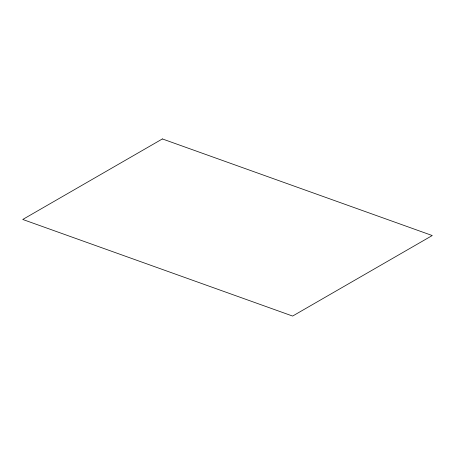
<?xml version="1.0" encoding="UTF-8"?>
<svg xmlns="http://www.w3.org/2000/svg" width="455" height="455" viewBox="0 0 455 455"><rect width="100%" height="100%" fill="white"/><g stroke="black" fill="none" stroke-linecap="round" stroke-linejoin="round"><path stroke-width="0.68" d="M162.384 138.94L22.75 219.464L292.616 316.06L432.25 235.536L162.384 138.94"/></g></svg>
